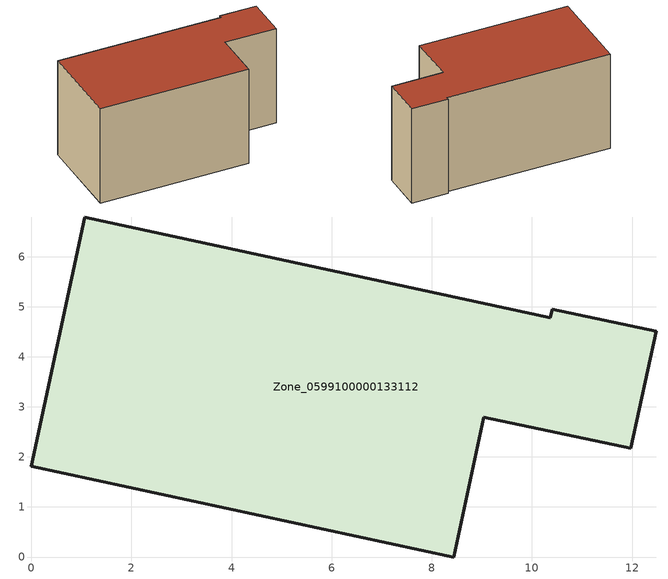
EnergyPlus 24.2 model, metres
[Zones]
Zone_0599100000133112
 floor ground (C_G): 0,1.81 1.07,6.79 10.37,4.78 10.4,4.95 12.48,4.51 11.97,2.17 9.04,2.79 8.44,0 z0
 wall outside (C_F): 1.07,6.79 0,1.81 8.44,0 9.04,2.79 11.97,2.17 12.48,4.51 10.4,4.95 10.37,4.78 1.07,6.79 z0:5.89
 roof outside (C_R): 10.37,4.78 1.07,6.79 0,1.81 8.44,0 9.04,2.79 11.97,2.17 12.48,4.51 10.4,4.95 z5.89
[BUILDING]
Pand.0599100000133112: North Axis=0; Terrain=City; Loads Convergence Tolerance Value=0.04; Temperature Convergence Tolerance Value=0.4; Solar Distribution=FullExterior; Maximum Number of Warmup Days=25; Minimum Number of Warmup Days=1
[Site:Location]
Rotterdam.The.Hague.AP_ZH_NLD Design_Conditions: Latitude=51.96; Longitude=4.45; Time Zone=1; Elevation=-4.5
[SITE:GROUNDTEMPERATURE:BUILDINGSURFACE]
18, 18, 18, 18, 18, 18, 18, 18, 18, 18, 18, 18
[MATERIAL] Thermal Absorptance=0.9; Solar Absorptance=0.7; Visible Absorptance=0.7
Name | Roughness | Thickness | Conductivity | Density | Specific Heat
G.TI.1975-1991 | MediumSmooth | 0.15 | 0.288461 | 540 | 1210
F.TI.1975-1991 | Rough | 0.3 | 0.230769 | 1920 | 840
R.TI.1975-1991 | MediumRough | 0.2 | 0.153846 | 1500 | 1000
[CONSTRUCTION]
C_G: G.TI.1975-1991
C_F: F.TI.1975-1991
C_R: R.TI.1975-1991
[ZONE]
Zone_0599100000133112: Type=1; Multiplier=1; Ceiling Height=Autocalculate; Volume=Autocalculate; Floor Area=autocalculate; Part of Total Floor Area=Yes
[ZONEINFILTRATION:DESIGNFLOWRATE]
Infil_Zone_0599100000133112: Zone or ZoneList or Space or SpaceList=Zone_0599100000133112; Schedule=AlwaysOn; Design Flow Rate Calculation Method=Flow/Area; Flow Rate per Floor Area=0.003; Constant Term Coefficient=1; Temperature Term Coefficient=0; Velocity Term Coefficient=0; Velocity Squared Term Coefficient=0
[HVACTEMPLATE:ZONE:IDEALLOADSAIRSYSTEM]
Zone_0599100000133112: Maximum Heating Supply Air Temperature=50; Minimum Cooling Supply Air Temperature=13; Maximum Heating Supply Air Humidity Ratio=0.0156; Minimum Cooling Supply Air Humidity Ratio=0.0077; Heating Limit=NoLimit; Cooling Limit=NoLimit; Dehumidification Control Type=ConstantSensibleHeatRatio; Cooling Sensible Heat Ratio=0.7; Dehumidification Setpoint=60; Humidification Control Type=None; Humidification Setpoint=30; Outdoor Air Method=None; Outdoor Air Flow Rate per Person=0.00944; Outdoor Air Flow Rate per Zone Floor Area=0; Outdoor Air Flow Rate per Zone=0; Demand Controlled Ventilation Type=None; Outdoor Air Economizer Type=NoEconomizer; Heat Recovery Type=None; Sensible Heat Recovery Effectiveness=0.7; Latent Heat Recovery Effectiveness=0.65
[ZONECONTROL:THERMOSTAT]
ThermostatControl_Zone_0599100000133112: Zone or ZoneList=Zone_0599100000133112; Control Type Schedule=DualSetpointControlType; Control 1=Thermostat_Zone_0599100000133112; Temperature Difference Between Cutout And Setpoint=0
[THERMOSTATSETPOINT:DUALSETPOINT]
Thermostat_Zone_0599100000133112: Heating Setpoint Temperature Schedule=HeatingSetpoint_Zone_0599100000133112; Cooling Setpoint Temperature Schedule=CoolingSetpoint_Zone_0599100000133112
[SCHEDULE:COMPACT]
HeatingSetpoint_Zone_0599100000133112: Through: 12/31, For: AllDays, Until: 24:00, 21
CoolingSetpoint_Zone_0599100000133112: Through: 12/31, For: AllDays, Until: 24:00, 24
DualSetpointControlType: Through: 12/31, For: AllDays, Until: 24:00, 4
AlwaysOn: Through: 12/31, For: AllDays, Until: 24:00, 1
